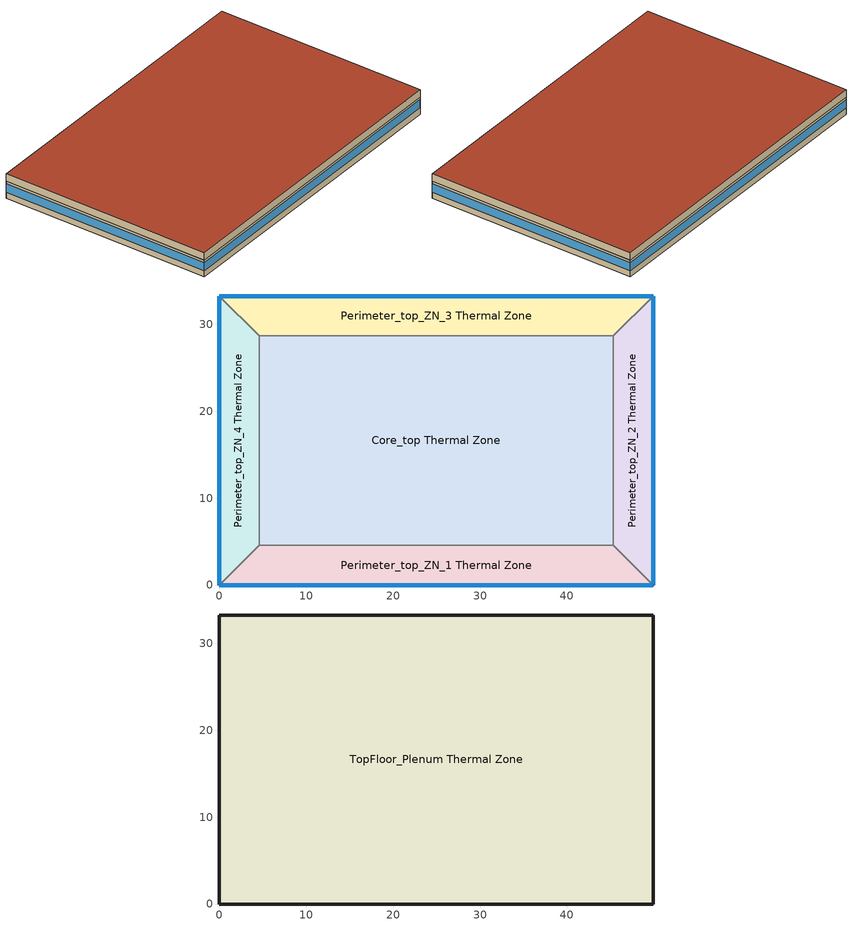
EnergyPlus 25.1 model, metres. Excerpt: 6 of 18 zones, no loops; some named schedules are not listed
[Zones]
Core_top Thermal Zone
 floor to MidFloor_Plenum Thermal Zone (NACM_Interior Floor): 45.34,28.7 45.34,4.57 4.57,4.57 4.57,28.7 z7.92
 wall to Perimeter_top_ZN_2 Thermal Zone (NACM_Interior Wall): 45.34,4.57 45.34,28.7 z7.92:10.67
 wall to Perimeter_top_ZN_3 Thermal Zone (NACM_Interior Wall): 45.34,28.7 4.57,28.7 z7.92:10.67
 wall to Perimeter_top_ZN_1 Thermal Zone (NACM_Interior Wall): 4.57,4.57 45.34,4.57 z7.92:10.67
 wall to Perimeter_top_ZN_4 Thermal Zone (NACM_Interior Wall): 4.57,28.7 4.57,4.57 z7.92:10.67
Perimeter_top_ZN_1 Thermal Zone
 floor to MidFloor_Plenum Thermal Zone (NACM_Interior Floor): 45.34,4.57 49.91,0 0,0 4.57,4.57 z7.92
 wall outside (Base_CZ12-NonresMetalFrameWallU055): 0,0 49.91,0 z7.92:10.67
 wall to Perimeter_top_ZN_2 Thermal Zone (NACM_Interior Wall): 49.91,0 45.34,4.57 z7.92:10.67
 wall to Perimeter_top_ZN_4 Thermal Zone (NACM_Interior Wall): 4.57,4.57 0,0 z7.92:10.67
 window (Base_AllCZ_FixedWindowU34): 0,0 49.91,0 z8.95:10.25
Perimeter_top_ZN_2 Thermal Zone
 floor to MidFloor_Plenum Thermal Zone (NACM_Interior Floor): 49.91,33.27 49.91,0 45.34,4.57 45.34,28.7 z7.92
 wall outside (Base_CZ12-NonresMetalFrameWallU055): 49.91,0 49.91,33.27 z7.92:10.67
 wall to Perimeter_top_ZN_3 Thermal Zone (NACM_Interior Wall): 49.91,33.27 45.34,28.7 z7.92:10.67
 window (Base_AllCZ_FixedWindowU34): 49.91,0 49.91,33.27 z8.95:10.25
Perimeter_top_ZN_3 Thermal Zone
 floor to MidFloor_Plenum Thermal Zone (NACM_Interior Floor): 49.91,33.27 45.34,28.7 4.57,28.7 0,33.27 z7.92
 wall outside (Base_CZ12-NonresMetalFrameWallU055): 49.91,33.27 0,33.27 z7.92:10.67
 wall to Perimeter_top_ZN_4 Thermal Zone (NACM_Interior Wall): 0,33.27 4.57,28.7 z7.92:10.67
 window (Base_AllCZ_FixedWindowU34): 49.91,33.27 0,33.27 z8.95:10.25
Perimeter_top_ZN_4 Thermal Zone
 floor to MidFloor_Plenum Thermal Zone (NACM_Interior Floor): 0,33.27 4.57,28.7 4.57,4.57 0,0 z7.92
 wall outside (Base_CZ12-NonresMetalFrameWallU055): 0,33.27 0,0 z7.92:10.67
 window (Base_AllCZ_FixedWindowU34): 0,33.27 0,0 z8.95:10.25
TopFloor_Plenum Thermal Zone
 floor to Core_top Thermal Zone (NACM_Drop Ceiling): 45.34,28.7 45.34,4.57 4.57,4.57 4.57,28.7 z10.67
 floor to Perimeter_top_ZN_1 Thermal Zone (NACM_Drop Ceiling): 45.34,4.57 49.91,0 0,0 4.57,4.57 z10.67
 floor to Perimeter_top_ZN_2 Thermal Zone (NACM_Drop Ceiling): 49.91,33.27 49.91,0 45.34,4.57 45.34,28.7 z10.67
 floor to Perimeter_top_ZN_3 Thermal Zone (NACM_Drop Ceiling): 49.91,33.27 45.34,28.7 4.57,28.7 0,33.27 z10.67
 floor to Perimeter_top_ZN_4 Thermal Zone (NACM_Drop Ceiling): 0,33.27 4.57,28.7 4.57,4.57 0,0 z10.67
 wall outside (Base_CZ12-NonresMetalFrameWallU055): 49.91,0 49.91,33.27 0,33.27 0,0 49.91,0 z10.67:11.89
 roof outside (Base_CZ12-FlatNonresWoodFramingAndOtherRoofU034): 49.91,0 49.91,33.27 0,33.27 0,0 z11.89
[Building]
OfficeMedium: North Axis {deg}=0; Terrain=Suburbs; Solar Distribution=FullExterior; Maximum Number of Warmup Days=50
[Site:Location]
LOS ANGELES USC: Latitude {deg}=33.95; Longitude {deg}=-118.4; Time Zone {hr}=-8; Elevation {m}=54.5592
[Site:WaterMainsTemperature]
Calculation Method=Schedule; Temperature Schedule=WaterMainCZ09
[SizingPeriod:DesignDay] Day of Month=21; Day Type=SummerDesignDay; Dry-Bulb Temperature Range Modifier Type=DefaultMultipliers; Humidity Condition Type=Wetbulb; Barometric Pressure {Pa}=100663; Wind Speed {m/s}=0.6; Wind Direction {deg}=260; Rain Indicator=No; Snow Indicator=No; Daylight Saving Time Indicator=No; Solar Model Indicator=ASHRAETau; Begin Environment Reset Mode=FullResetAtBeginEnvironment
Name | Month | Maximum Dry-Bulb Temperature {C} | Daily Dry-Bulb Temperature Range {deltaC} | Wetbulb or DewPoint at Maximum Dry-Bulb {C} | ASHRAE Clear Sky Optical Depth for Beam Irradiance (taub) | ASHRAE Clear Sky Optical Depth for Diffuse Irradiance (taud)
LOS ANGELES USC  August .4% Condns DB=>MCWB | 8 | 33.7 | 9.6 | 21.2 | 0.383 | 2.433
LOS ANGELES USC  July .4% Condns DB=>MCWB | 7 | 33.8 | 9.2 | 22.1 | 0.402 | 2.401
LOS ANGELES USC  June .4% Condns DB=>MCWB | 6 | 32.3 | 8.2 | 20.7 | 0.405 | 2.324
LOS ANGELES USC  November .4% Condns DB=>MCWB | 11 | 31.9 | 10.4 | 15.4 | 0.325 | 2.558
[Material]
Name | Roughness | Thickness {m} | Conductivity {W/m-K} | Density {kg/m3} | Specific Heat {J/kg-K} | Thermal Absorptance | Solar Absorptance | Visible Absorptance
Acoustic Tile - 3/4 in. | MediumRough | 0.01905 | 0.0576335 | 288.332 | 795.492 | 0.9 | 0.7 | 0.8
Air - Metal Wall Framing - 16 or 24 in. OC; Air - Metal Wall Framing - 16 or 24 in. OC 1 | Smooth | 0.1397 | 1.22017 | 1.28148 | 1004.832 | 0.9 | 0.7 | 0.7
Carpet - 3/4 in. | Smooth | 0.01905 | 0.0455183 | 288.332 | 1381.644 | 0.9 | 0.7 | 0.8
Compliance Insulation R0.02 | Smooth | 8.10768e-05 | 0.0230188 | 16.0185 | 1130.436 | 0.9 | 0.7 | 0.7
Compliance Insulation R1.41 | Smooth | 0.00571591 | 0.0230188 | 16.0185 | 1130.436 | 0.9 | 0.7 | 0.7
Compliance Insulation R14.60 | Smooth | 0.0591861 | 0.0230188 | 16.0185 | 1130.436 | 0.9 | 0.7 | 0.7
Compliance Insulation R28.63 | Smooth | 0.116061 | 0.0230188 | 16.0185 | 1130.436 | 0.9 | 0.7 | 0.8
Concrete - 140 lb/ft3 - 4 in. | Smooth | 0.1016 | 1.9514 | 2239.06 | 921.096 | 0.9 | 0.7 | 0.7
Gypsum Board - 1/2 in. | Smooth | 0.0127 | 0.158656 | 640.739 | 1130.436 | 0.9 | 0.7 | 0.8
Gypsum Board - 5/8 in. | MediumRough | 0.016002 | 0.158656 | 640.739 | 1130.436 | 0.9 | 0.7 | 0.8
Metal Deck - 1/16 in. | MediumRough | 0.0015875 | 45.3452 | 7820.53 | 502.416 | 0.9 | 0.7 | 0.8
Metal Standing Seam - 1/16 in. | MediumRough | 0.0015875 | 2.21534 | 7820.53 | 502.416 | 0.75 | 0.37 | 0.75
Stucco - 7/8 in. | MediumRough | 0.022352 | 0.700948 | 1855.1 | 837.36 | 0.9 | 0.7 | 0.8
[WindowMaterial:SimpleGlazingSystem]
Base_AllCZ_FixedWindowU34 Material: U-Factor {W/m2-K}=1.93061; Solar Heat Gain Coefficient=0.22; Visible Transmittance=0.42
[Construction]
Base_AllCZ_FixedWindowU34: Base_AllCZ_FixedWindowU34 Material
Base_CZ12-FlatNonresWoodFramingAndOtherRoofU034: Metal Standing Seam - 1/16 in., Compliance Insulation R28.63
Base_CZ12-NonresMetalFrameWallU055: Stucco - 7/8 in., Compliance Insulation R14.60, Compliance Insulation R1.41, Compliance Insulation R0.02, Compliance Insulation R0.02, Air - Metal Wall Framing - 16 or 24 in. OC, Gypsum Board - 1/2 in.
NACM_Drop Ceiling: Acoustic Tile - 3/4 in.
NACM_Interior Floor: Metal Deck - 1/16 in., Concrete - 140 lb/ft3 - 4 in., Carpet - 3/4 in.
NACM_Interior Wall: Gypsum Board - 5/8 in., Air - Metal Wall Framing - 16 or 24 in. OC 1, Gypsum Board - 5/8 in.
[Zone] Multiplier=1; Part of Total Floor Area=Yes
Core_top Thermal Zone; Perimeter_top_ZN_1 Thermal Zone; Perimeter_top_ZN_2 Thermal Zone; Perimeter_top_ZN_3 Thermal Zone; Perimeter_top_ZN_4 Thermal Zone; TopFloor_Plenum Thermal Zone
[People] Number of People Schedule=OfficeOccupancy; Number of People Calculation Method=People/Area; People per Floor Area {person/m2}=0.0538196; Fraction Radiant=0.3; Sensible Heat Fraction=0.555556
Name | Zone or ZoneList or Space or SpaceList | Activity Level Schedule
Core_top People | Core_top Thermal Zone | Core_top People Activity Level
Perimeter_top_ZN_1 People | Perimeter_top_ZN_1 Thermal Zone | Perimeter_top_ZN_1 People Activity Level
Perimeter_top_ZN_2 People | Perimeter_top_ZN_2 Thermal Zone | Perimeter_top_ZN_2 People Activity Level
Perimeter_top_ZN_3 People | Perimeter_top_ZN_3 Thermal Zone | Perimeter_top_ZN_3 People Activity Level
Perimeter_top_ZN_4 People | Perimeter_top_ZN_4 Thermal Zone | Perimeter_top_ZN_4 People Activity Level
[Lights] Schedule=OfficeLights; Design Level Calculation Method=Watts/Area; Watts per Floor Area {W/m2}=6.45835; Return Air Fraction=0; Fraction Radiant=0.97; Fraction Replaceable=1
Name | Zone or ZoneList or Space or SpaceList
Core_top Regulated Lights | Core_top Thermal Zone
Perimeter_top_ZN_1 Regulated Lights | Perimeter_top_ZN_1 Thermal Zone
Perimeter_top_ZN_2 Regulated Lights | Perimeter_top_ZN_2 Thermal Zone
Perimeter_top_ZN_3 Regulated Lights | Perimeter_top_ZN_3 Thermal Zone
Perimeter_top_ZN_4 Regulated Lights | Perimeter_top_ZN_4 Thermal Zone
[ElectricEquipment] Schedule=OfficeReceptacle; Design Level Calculation Method=Watts/Area; Watts per Floor Area {W/m2}=16.1459; Fraction Latent=0; Fraction Radiant=0.2; Fraction Lost=0
Name | Zone or ZoneList or Space or SpaceList
Core_top Recepticle Loads | Core_top Thermal Zone
Perimeter_top_ZN_1 Recepticle Loads | Perimeter_top_ZN_1 Thermal Zone
Perimeter_top_ZN_2 Recepticle Loads | Perimeter_top_ZN_2 Thermal Zone
Perimeter_top_ZN_3 Recepticle Loads | Perimeter_top_ZN_3 Thermal Zone
Perimeter_top_ZN_4 Recepticle Loads | Perimeter_top_ZN_4 Thermal Zone
[ZoneInfiltration:DesignFlowRate] Design Flow Rate Calculation Method=Flow/ExteriorWallArea; Flow Rate per Exterior Surface Area {m3/s-m2}=0.00119482; Constant Term Coefficient=0; Temperature Term Coefficient=0; Velocity Term Coefficient=0.224052; Velocity Squared Term Coefficient=0; Density Basis=Outdoor
Name | Zone or ZoneList or Space or SpaceList | Schedule
Core_top Space Infiltration Design Flow Rate 1 | Core_top Thermal Zone | OfficeInfiltration
Perimeter_top_ZN_1 Space Infiltration Design Flow Rate 1 | Perimeter_top_ZN_1 Thermal Zone | OfficeInfiltration
Perimeter_top_ZN_2 Space Infiltration Design Flow Rate 1 | Perimeter_top_ZN_2 Thermal Zone | OfficeInfiltration
Perimeter_top_ZN_3 Space Infiltration Design Flow Rate 1 | Perimeter_top_ZN_3 Thermal Zone | OfficeInfiltration
Perimeter_top_ZN_4 Space Infiltration Design Flow Rate 1 | Perimeter_top_ZN_4 Thermal Zone | OfficeInfiltration
TopFloor_Plenum Space Infiltration Design Flow Rate 1 | TopFloor_Plenum Thermal Zone | On
[Daylighting:Controls] Lighting Control Type=Continuous; Minimum Input Power Fraction for Continuous or ContinuousOff Dimming Control=0.1; Minimum Light Output Fraction for Continuous or ContinuousOff Dimming Control=0.1; Number of Stepped Control Steps=1; Probability Lighting will be Reset When Needed in Manual Stepped Control=1; Glare Calculation Azimuth Angle of View Direction Clockwise from Zone y-Axis {deg}=-0; Illuminance Setpoint at Reference Point 1 {lux}=287.5; Illuminance Setpoint at Reference Point 2 {lux}=1150
Name | Zone or Space | Glare Calculation Daylighting Reference Point | Daylighting Reference Point Name 1 | Fraction of Lights Controlled by Reference Point 1 | Daylighting Reference Point Name 2 | Fraction of Lights Controlled by Reference Point 2
Perimeter_top_ZN_1 Thermal Zone DaylightingControls | Perimeter_top_ZN_1 Thermal Zone | Daylighting Control 17 | Daylighting Control 17 | 0.533414 | Daylighting Control 18 | 0.466356
Perimeter_top_ZN_2 Thermal Zone DaylightingControls | Perimeter_top_ZN_2 Thermal Zone | Daylighting Control 19 | Daylighting Control 19 | 0.547989 | Daylighting Control 20 | 0.451726
Perimeter_top_ZN_3 Thermal Zone DaylightingControls | Perimeter_top_ZN_3 Thermal Zone | Daylighting Control 21 | Daylighting Control 21 | 0.533414 | Daylighting Control 22 | 0.466356
Perimeter_top_ZN_4 Thermal Zone DaylightingControls | Perimeter_top_ZN_4 Thermal Zone | Daylighting Control 23 | Daylighting Control 23 | 0.548029 | Daylighting Control 24 | 0.451759
[Schedule:Year]
OfficeOccupancy: OfficeOccupancyWk, 1, 1, 12, 31
OfficeLights: OfficeLightsWk, 1, 1, 12, 31
OfficeReceptacle: OfficeReceptacleWk, 1, 1, 12, 31
Core_top People Activity Level: Core_top People Activity Level Week Rule - Jan1-Dec31, 1, 1, 12, 31
Perimeter_top_ZN_1 People Activity Level: Perimeter_top_ZN_1 People Activity Level Week Rule - Jan1-Dec31, 1, 1, 12, 31
Perimeter_top_ZN_2 People Activity Level: Perimeter_top_ZN_2 People Activity Level Week Rule - Jan1-Dec31, 1, 1, 12, 31
Perimeter_top_ZN_3 People Activity Level: Perimeter_top_ZN_3 People Activity Level Week Rule - Jan1-Dec31, 1, 1, 12, 31
Perimeter_top_ZN_4 People Activity Level: Perimeter_top_ZN_4 People Activity Level Week Rule - Jan1-Dec31, 1, 1, 12, 31
OfficeInfiltration: OfficeInfiltrationWk, 1, 1, 12, 31
On: OnWk, 1, 1, 12, 31
WaterMainCZ09: WaterMainCZ09JanWk, 1, 1, 1, 31, WaterMainCZ09FebWk, 2, 1, 2, 28, WaterMainCZ09MarWk, 3, 1, 3, 31, WaterMainCZ09AprWk, 4, 1, 4, 30, WaterMainCZ09MayWk, 5, 1, 5, 31, WaterMainCZ09JunWk, 6, 1, 6, 30, WaterMainCZ09JulWk, 7, 1, 7, 31, WaterMainCZ09AugWk, 8, 1, 8, 31, WaterMainCZ09SepWk, 9, 1, 9, 30, WaterMainCZ09OctWk, 10, 1, 10, 31, WaterMainCZ09NovWk, 11, 1, 11, 30, WaterMainCZ09DecWk, 12, 1, 12, 31
[Schedule:Week:Daily]
OfficeOccupancyWk: OfficeOccupancySun, OfficeOccupancyWD, OfficeOccupancyWD, OfficeOccupancyWD, OfficeOccupancyWD, OfficeOccupancyWD, OfficeOccupancySat, OfficeOccupancySun, OnDay, OffDay, OfficeOccupancySun, OfficeOccupancySun
OfficeLightsWk: OfficeLightsSun, OfficeLightsWD, OfficeLightsWD, OfficeLightsWD, OfficeLightsWD, OfficeLightsWD, OfficeLightsSat, OfficeLightsSun, OnDay, OffDay, OfficeLightsSun, OfficeLightsSun
OfficeReceptacleWk: OfficeReceptacleSun, OfficeReceptacleWD, OfficeReceptacleWD, OfficeReceptacleWD, OfficeReceptacleWD, OfficeReceptacleWD, OfficeReceptacleSat, OfficeReceptacleSun, OnDay, OffDay, OfficeReceptacleSun, OfficeReceptacleSun
Core_top People Activity Level Week Rule - Jan1-Dec31: Core_top People Activity Level Default Day, Core_top People Activity Level Default Day, Core_top People Activity Level Default Day, Core_top People Activity Level Default Day, Core_top People Activity Level Default Day, Core_top People Activity Level Default Day, Core_top People Activity Level Default Day, Core_top People Activity Level Default Day, Core_top People Activity Level Default Day, Core_top People Activity Level Default Day, Core_top People Activity Level Default Day, Core_top People Activity Level Default Day
Perimeter_top_ZN_1 People Activity Level Week Rule - Jan1-Dec31: Perimeter_top_ZN_1 People Activity Level Default Day, Perimeter_top_ZN_1 People Activity Level Default Day, Perimeter_top_ZN_1 People Activity Level Default Day, Perimeter_top_ZN_1 People Activity Level Default Day, Perimeter_top_ZN_1 People Activity Level Default Day, Perimeter_top_ZN_1 People Activity Level Default Day, Perimeter_top_ZN_1 People Activity Level Default Day, Perimeter_top_ZN_1 People Activity Level Default Day, Perimeter_top_ZN_1 People Activity Level Default Day, Perimeter_top_ZN_1 People Activity Level Default Day, Perimeter_top_ZN_1 People Activity Level Default Day, Perimeter_top_ZN_1 People Activity Level Default Day
Perimeter_top_ZN_2 People Activity Level Week Rule - Jan1-Dec31: Perimeter_top_ZN_2 People Activity Level Default Day, Perimeter_top_ZN_2 People Activity Level Default Day, Perimeter_top_ZN_2 People Activity Level Default Day, Perimeter_top_ZN_2 People Activity Level Default Day, Perimeter_top_ZN_2 People Activity Level Default Day, Perimeter_top_ZN_2 People Activity Level Default Day, Perimeter_top_ZN_2 People Activity Level Default Day, Perimeter_top_ZN_2 People Activity Level Default Day, Perimeter_top_ZN_2 People Activity Level Default Day, Perimeter_top_ZN_2 People Activity Level Default Day, Perimeter_top_ZN_2 People Activity Level Default Day, Perimeter_top_ZN_2 People Activity Level Default Day
Perimeter_top_ZN_3 People Activity Level Week Rule - Jan1-Dec31: Perimeter_top_ZN_3 People Activity Level Default Day, Perimeter_top_ZN_3 People Activity Level Default Day, Perimeter_top_ZN_3 People Activity Level Default Day, Perimeter_top_ZN_3 People Activity Level Default Day, Perimeter_top_ZN_3 People Activity Level Default Day, Perimeter_top_ZN_3 People Activity Level Default Day, Perimeter_top_ZN_3 People Activity Level Default Day, Perimeter_top_ZN_3 People Activity Level Default Day, Perimeter_top_ZN_3 People Activity Level Default Day, Perimeter_top_ZN_3 People Activity Level Default Day, Perimeter_top_ZN_3 People Activity Level Default Day, Perimeter_top_ZN_3 People Activity Level Default Day
Perimeter_top_ZN_4 People Activity Level Week Rule - Jan1-Dec31: Perimeter_top_ZN_4 People Activity Level Default Day, Perimeter_top_ZN_4 People Activity Level Default Day, Perimeter_top_ZN_4 People Activity Level Default Day, Perimeter_top_ZN_4 People Activity Level Default Day, Perimeter_top_ZN_4 People Activity Level Default Day, Perimeter_top_ZN_4 People Activity Level Default Day, Perimeter_top_ZN_4 People Activity Level Default Day, Perimeter_top_ZN_4 People Activity Level Default Day, Perimeter_top_ZN_4 People Activity Level Default Day, Perimeter_top_ZN_4 People Activity Level Default Day, Perimeter_top_ZN_4 People Activity Level Default Day, Perimeter_top_ZN_4 People Activity Level Default Day
OfficeInfiltrationWk: OfficeInfiltrationSun, OfficeInfiltrationWD, OfficeInfiltrationWD, OfficeInfiltrationWD, OfficeInfiltrationWD, OfficeInfiltrationWD, OfficeInfiltrationSat, OfficeInfiltrationSun, OfficeInfiltrationWD, OfficeInfiltrationWD, OfficeInfiltrationSun, OfficeInfiltrationSun
OnWk: OnDay, OnDay, OnDay, OnDay, OnDay, OnDay, OnDay, OnDay, OnDay, OnDay, OnDay, OnDay
WaterMainCZ09AprWk: WaterMainCZ09Apr, WaterMainCZ09Apr, WaterMainCZ09Apr, WaterMainCZ09Apr, WaterMainCZ09Apr, WaterMainCZ09Apr, WaterMainCZ09Apr, WaterMainCZ09Apr, WaterMainCZ09Apr, WaterMainCZ09Apr, WaterMainCZ09Apr, WaterMainCZ09Apr
WaterMainCZ09AugWk: WaterMainCZ09Aug, WaterMainCZ09Aug, WaterMainCZ09Aug, WaterMainCZ09Aug, WaterMainCZ09Aug, WaterMainCZ09Aug, WaterMainCZ09Aug, WaterMainCZ09Aug, WaterMainCZ09Aug, WaterMainCZ09Aug, WaterMainCZ09Aug, WaterMainCZ09Aug
WaterMainCZ09DecWk: WaterMainCZ09Dec, WaterMainCZ09Dec, WaterMainCZ09Dec, WaterMainCZ09Dec, WaterMainCZ09Dec, WaterMainCZ09Dec, WaterMainCZ09Dec, WaterMainCZ09Dec, WaterMainCZ09Dec, WaterMainCZ09Dec, WaterMainCZ09Dec, WaterMainCZ09Dec
WaterMainCZ09FebWk: WaterMainCZ09Feb, WaterMainCZ09Feb, WaterMainCZ09Feb, WaterMainCZ09Feb, WaterMainCZ09Feb, WaterMainCZ09Feb, WaterMainCZ09Feb, WaterMainCZ09Feb, WaterMainCZ09Feb, WaterMainCZ09Feb, WaterMainCZ09Feb, WaterMainCZ09Feb
WaterMainCZ09JanWk: WaterMainCZ09Jan, WaterMainCZ09Jan, WaterMainCZ09Jan, WaterMainCZ09Jan, WaterMainCZ09Jan, WaterMainCZ09Jan, WaterMainCZ09Jan, WaterMainCZ09Jan, WaterMainCZ09Jan, WaterMainCZ09Jan, WaterMainCZ09Jan, WaterMainCZ09Jan
WaterMainCZ09JulWk: WaterMainCZ09Jul, WaterMainCZ09Jul, WaterMainCZ09Jul, WaterMainCZ09Jul, WaterMainCZ09Jul, WaterMainCZ09Jul, WaterMainCZ09Jul, WaterMainCZ09Jul, WaterMainCZ09Jul, WaterMainCZ09Jul, WaterMainCZ09Jul, WaterMainCZ09Jul
WaterMainCZ09JunWk: WaterMainCZ09Jun, WaterMainCZ09Jun, WaterMainCZ09Jun, WaterMainCZ09Jun, WaterMainCZ09Jun, WaterMainCZ09Jun, WaterMainCZ09Jun, WaterMainCZ09Jun, WaterMainCZ09Jun, WaterMainCZ09Jun, WaterMainCZ09Jun, WaterMainCZ09Jun
WaterMainCZ09MarWk: WaterMainCZ09Mar, WaterMainCZ09Mar, WaterMainCZ09Mar, WaterMainCZ09Mar, WaterMainCZ09Mar, WaterMainCZ09Mar, WaterMainCZ09Mar, WaterMainCZ09Mar, WaterMainCZ09Mar, WaterMainCZ09Mar, WaterMainCZ09Mar, WaterMainCZ09Mar
WaterMainCZ09MayWk: WaterMainCZ09May, WaterMainCZ09May, WaterMainCZ09May, WaterMainCZ09May, WaterMainCZ09May, WaterMainCZ09May, WaterMainCZ09May, WaterMainCZ09May, WaterMainCZ09May, WaterMainCZ09May, WaterMainCZ09May, WaterMainCZ09May
WaterMainCZ09NovWk: WaterMainCZ09Nov, WaterMainCZ09Nov, WaterMainCZ09Nov, WaterMainCZ09Nov, WaterMainCZ09Nov, WaterMainCZ09Nov, WaterMainCZ09Nov, WaterMainCZ09Nov, WaterMainCZ09Nov, WaterMainCZ09Nov, WaterMainCZ09Nov, WaterMainCZ09Nov
WaterMainCZ09OctWk: WaterMainCZ09Oct, WaterMainCZ09Oct, WaterMainCZ09Oct, WaterMainCZ09Oct, WaterMainCZ09Oct, WaterMainCZ09Oct, WaterMainCZ09Oct, WaterMainCZ09Oct, WaterMainCZ09Oct, WaterMainCZ09Oct, WaterMainCZ09Oct, WaterMainCZ09Oct
WaterMainCZ09SepWk: WaterMainCZ09Sep, WaterMainCZ09Sep, WaterMainCZ09Sep, WaterMainCZ09Sep, WaterMainCZ09Sep, WaterMainCZ09Sep, WaterMainCZ09Sep, WaterMainCZ09Sep, WaterMainCZ09Sep, WaterMainCZ09Sep, WaterMainCZ09Sep, WaterMainCZ09Sep
[Schedule:Day:Interval]
OfficeOccupancySun: No, 01:00, 0, 02:00, 0, 03:00, 0, 04:00, 0, 05:00, 0, 06:00, 0, 07:00, 0.05, 08:00, 0.05, 09:00, 0.05, 10:00, 0.05, 11:00, 0.05, 12:00, 0.05, 13:00, 0.05, 14:00, 0.05, 15:00, 0.05, 16:00, 0.05, 17:00, 0.05, 18:00, 0.05, 19:00, 0, 20:00, 0, 21:00, 0, 22:00, 0, 23:00, 0, 24:00, 0
OfficeOccupancyWD: No, 01:00, 0, 02:00, 0, 03:00, 0, 04:00, 0, 05:00, 0, 06:00, 0, 07:00, 0.1, 08:00, 0.2, 09:00, 0.95, 10:00, 0.95, 11:00, 0.95, 12:00, 0.95, 13:00, 0.5, 14:00, 0.95, 15:00, 0.95, 16:00, 0.95, 17:00, 0.95, 18:00, 0.3, 19:00, 0.1, 20:00, 0.1, 21:00, 0.1, 22:00, 0.1, 23:00, 0.05, 24:00, 0.05
OfficeOccupancySat: No, 01:00, 0, 02:00, 0, 03:00, 0, 04:00, 0, 05:00, 0, 06:00, 0, 07:00, 0.1, 08:00, 0.1, 09:00, 0.3, 10:00, 0.3, 11:00, 0.3, 12:00, 0.3, 13:00, 0.1, 14:00, 0.1, 15:00, 0.1, 16:00, 0.1, 17:00, 0.1, 18:00, 0.05, 19:00, 0.05, 20:00, 0, 21:00, 0, 22:00, 0, 23:00, 0, 24:00, 0
OnDay: No, 01:00, 1, 02:00, 1, 03:00, 1, 04:00, 1, 05:00, 1, 06:00, 1, 07:00, 1, 08:00, 1, 09:00, 1, 10:00, 1, 11:00, 1, 12:00, 1, 13:00, 1, 14:00, 1, 15:00, 1, 16:00, 1, 17:00, 1, 18:00, 1, 19:00, 1, 20:00, 1, 21:00, 1, 22:00, 1, 23:00, 1, 24:00, 1
OffDay: No, 01:00, 0, 02:00, 0, 03:00, 0, 04:00, 0, 05:00, 0, 06:00, 0, 07:00, 0, 08:00, 0, 09:00, 0, 10:00, 0, 11:00, 0, 12:00, 0, 13:00, 0, 14:00, 0, 15:00, 0, 16:00, 0, 17:00, 0, 18:00, 0, 19:00, 0, 20:00, 0, 21:00, 0, 22:00, 0, 23:00, 0, 24:00, 0
OfficeLightsSun: No, 01:00, 0.05, 02:00, 0.05, 03:00, 0.05, 04:00, 0.05, 05:00, 0.05, 06:00, 0.05, 07:00, 0.05, 08:00, 0.05, 09:00, 0.05, 10:00, 0.05, 11:00, 0.05, 12:00, 0.05, 13:00, 0.05, 14:00, 0.05, 15:00, 0.05, 16:00, 0.05, 17:00, 0.05, 18:00, 0.05, 19:00, 0.05, 20:00, 0.05, 21:00, 0.05, 22:00, 0.05, 23:00, 0.05, 24:00, 0.05
Core_top People Activity Level Default Day; Perimeter_top_ZN_1 People Activity Level Default Day; Perimeter_top_ZN_2 People Activity Level Default Day; Perimeter_top_ZN_3 People Activity Level Default Day; Perimeter_top_ZN_4 People Activity Level Default Day: No, 24:00, 131.882
